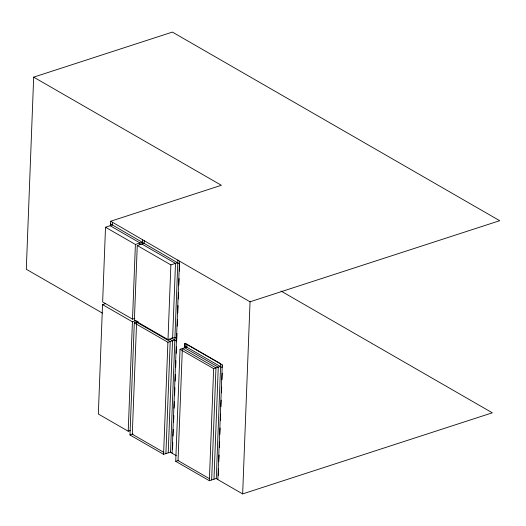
<?xml version="1.0" encoding="UTF-8"?>
<svg xmlns="http://www.w3.org/2000/svg" width="526" height="526" viewBox="0 0 526 526"><rect width="100%" height="100%" fill="white"/><g stroke="black" fill="none" stroke-linecap="round" stroke-linejoin="round"><path stroke-width="0.79" d="M176.309 455.68L172.107 453.261L179.484 261.139L250.041 301.799L499.7 220.696L172.383 32.086L33.677 77.144L26.3 269.259L102.366 313.088M105.621 303.614L102.537 304.613L98.336 414.015L128.213 431.228L130.527 430.478M112.551 222.314L112.446 224.977L105.516 227.232L102.642 301.944L132.519 319.164L134.834 318.408M110.519 225.542L110.684 221.236L221.354 185.284L33.677 77.144M128.213 431.228L132.421 321.827L102.537 304.613M132.519 319.164L135.392 244.445L105.516 227.232M172.107 453.261L170.529 452.09L163.593 454.339L129.981 434.976L134.288 322.905L138.141 321.656M144.295 240.606L144.196 243.275L137.26 245.524L134.386 320.235L168.004 339.605L174.934 337.35L176.512 338.52M136.951 322.773L137.01 321.143M139.949 244.59L140.015 242.946L110.138 225.733M142.23 244.656L142.428 239.527M163.593 454.339L167.899 342.275L134.288 322.905M168.004 339.605L170.871 264.894L137.26 245.524M165.907 453.59L170.214 341.525L136.596 322.155L132.289 434.22L163.803 452.38M168.215 452.84L172.521 340.769L169.72 339.158M172.627 338.106L175.493 263.394L141.882 244.025M170.529 452.09L177.906 259.975M172.554 449.072L172.804 442.53M173.054 435.988L173.31 429.44M173.593 422.082L173.843 415.533M174.126 408.176L174.376 401.627M174.625 395.085L174.908 387.721M175.165 381.179L175.414 374.637M175.697 367.273L175.947 360.731M176.23 353.367L176.48 346.825M176.749 339.763L176.992 333.504M177.275 326.113L177.532 319.545M177.781 312.977L178.064 305.586M178.321 299.018L178.57 292.449M178.853 285.066L179.103 278.497M179.392 271.107L179.642 264.539M184.751 347.666L184.915 343.366L222.268 364.886L217.856 479.62L216.278 478.45L209.348 480.705L175.73 461.335L180.037 349.271L186.973 347.015L186.783 344.438M185.04 347.574L184.915 343.366M209.348 480.705L213.648 368.634L180.037 349.271M211.656 479.955L215.962 367.884L182.351 348.514L178.044 460.585L209.558 478.745M213.97 479.206L218.27 367.135L184.659 347.765M216.278 478.45L220.69 363.716L185.205 343.268M218.303 475.438L218.553 468.896M218.836 461.532L219.092 454.99M219.375 447.626L219.592 441.899M219.875 434.535L220.124 427.993M220.407 420.629L220.664 414.087M220.946 406.723L221.196 400.181M221.479 392.817L221.696 387.09M221.979 379.733L222.235 373.184M222.505 366.129L222.268 364.886M280.983 291.036L492.323 412.811L242.657 493.914L250.041 301.799M135.392 244.445L142.329 242.197M179.484 261.139L110.684 221.236M170.871 264.894L177.808 262.638M179.386 263.809L110.578 223.905M132.421 321.827L136.273 320.577M167.899 342.275L174.836 340.02M176.414 341.19L171.331 338.001M184.817 346.036L222.163 367.556M213.648 368.634L220.585 366.385M129.981 434.976L133.065 433.97M175.73 461.335L178.814 460.335M217.856 479.62L242.657 493.914"/></g></svg>
